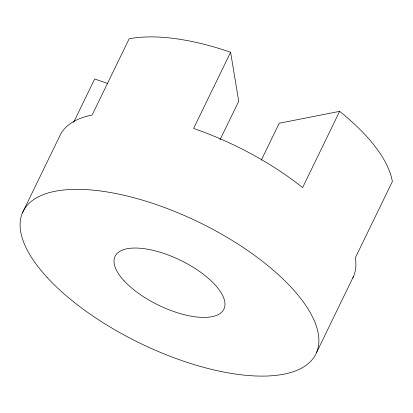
<?xml version="1.0" encoding="UTF-8"?>
<svg xmlns="http://www.w3.org/2000/svg" width="413" height="413" viewBox="0 0 413 413"><rect width="100%" height="100%" fill="white"/><g stroke="black" fill="none" stroke-linecap="round" stroke-linejoin="round"><path stroke-width="0.62" d="M22.379 212.989L59.395 136.765A162.836 67.267 25.9 0 1 92.13 115.051L129.14 38.827A162.836 67.267 25.9 0 1 230.604 52.234L238.719 101.288L219.933 139.976M73.648 122.3L94.675 78.991L107.432 83.385M230.604 52.234L193.589 128.458A162.836 67.267 25.9 0 1 302.615 187.579L339.625 111.355A162.836 67.267 25.9 0 1 392.35 181.56L355.335 257.784A162.836 67.267 25.9 0 1 352.826 277.934M261.269 160.203L279.214 123.244L339.625 111.355M316.595 352.459L353.605 276.235M47.046 277.335A162.836 67.267 25.9 0 0 304.84 366.161A162.836 67.267 25.9 0 0 156.579 204.683A162.836 67.267 25.9 0 0 47.046 277.335M124.008 280.721A60.479 24.986 25.9 0 0 219.762 313.715A60.479 24.986 25.9 0 0 164.694 253.737A60.479 24.986 25.9 0 0 124.008 280.721"/></g></svg>
